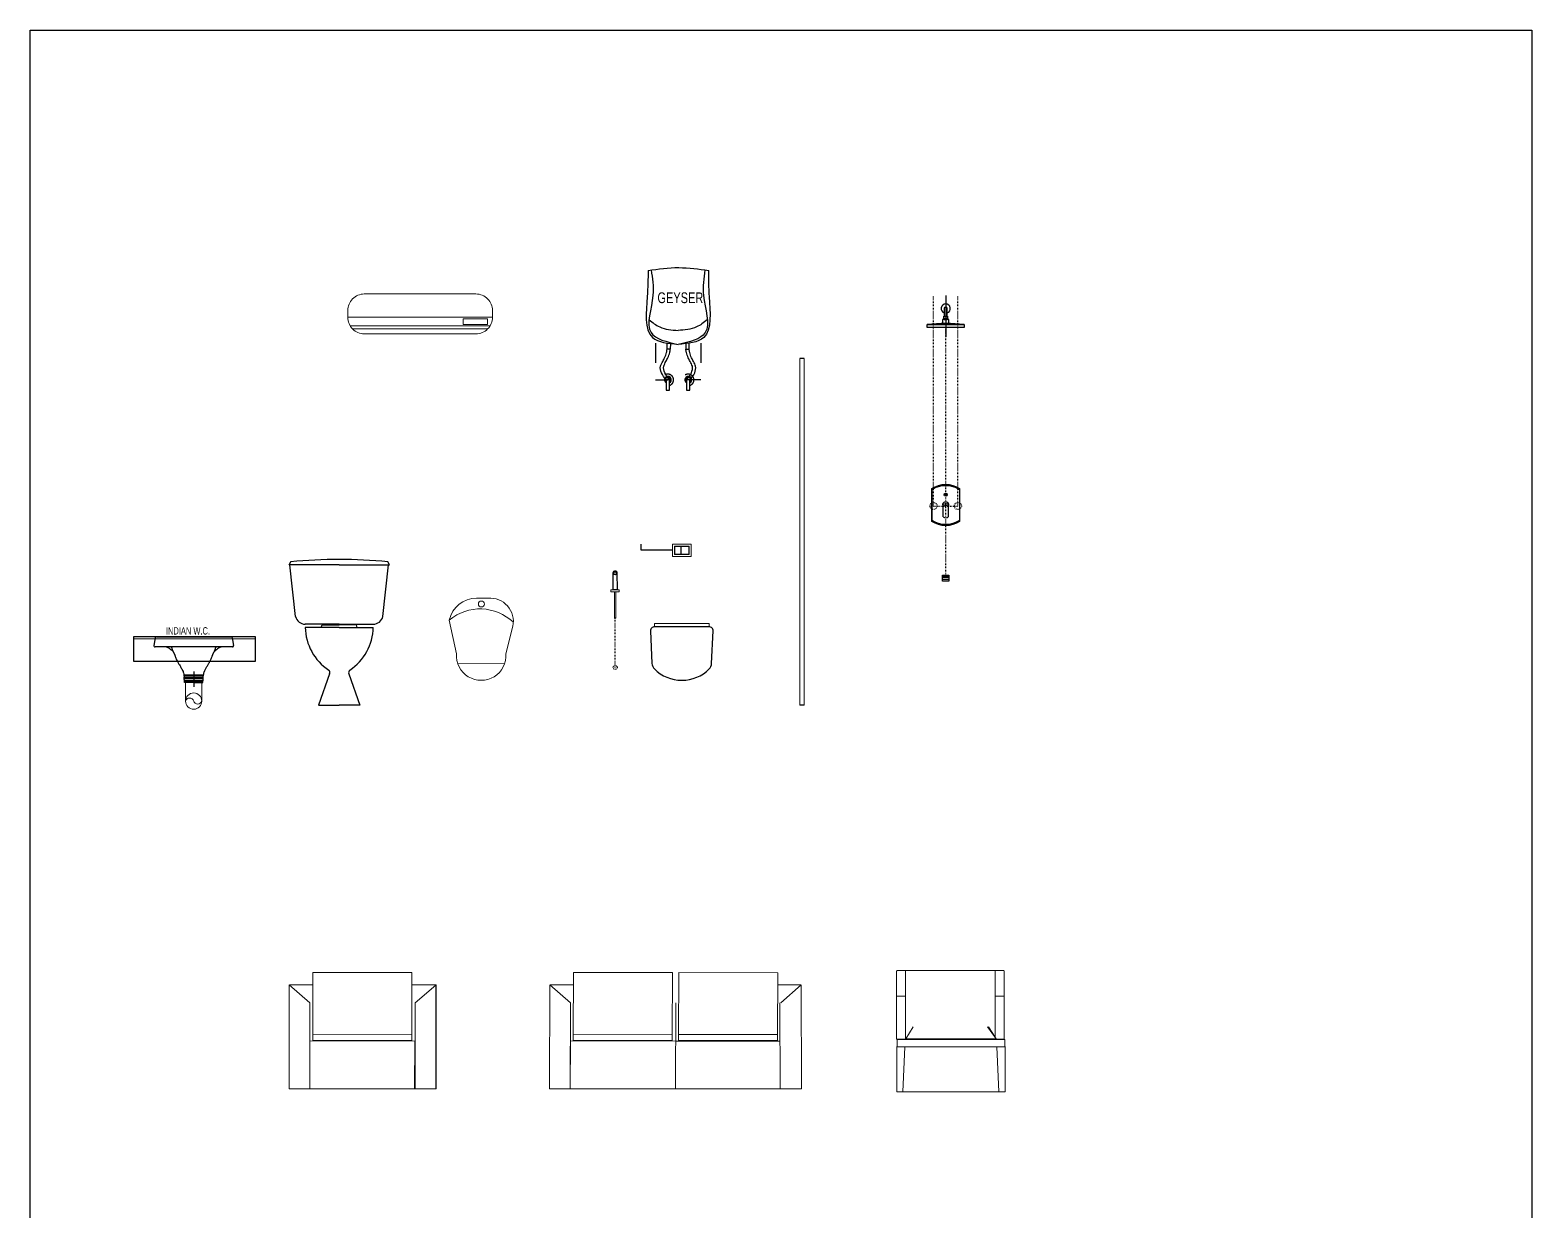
# Model space of a CAD drawing. Header units: millimetres. Extents: x -8500 to 104886, y -7800 to 56500.
# Drawn here: x 95641 to 104886, y 33325 to 40598 of the extents above; entities that cross this region are included whole.
import ezdxf

# ---------------------------------------------------------------- set-up
doc = ezdxf.new("R2010")
doc.units = ezdxf.units.MM
doc.header["$LTSCALE"] = 10
for name, pattern in [('( Hidden )', [0.375, 0.25, -0.125]), ('ACAD_ISO03W100', [30, 12, -18]), ('CENTER', [2, 1.25, -0.25, 0.25, -0.25])]:
    doc.linetypes.add(name, pattern=pattern)
doc.layers.add('A-FIXT-PLN', color=251, linetype='Continuous')
doc.layers.add('SH- EQUIPEMENT', color=7, linetype='Continuous')
for name, color, linetype, lineweight in [('ceneter line', 251, 'CENTER', 20), ('CIZGI', 4, 'Continuous', 20), ('cws', 5, 'Continuous', 5), ('Drawing', 7, 'Continuous', 35), ('Furniture', 162, 'Continuous', 18), ('KUTUPHANE', 4, 'Continuous', 30), ('SH - SWP', 10, 'Continuous', 25), ('SH-HWS', 10, 'Continuous', 9), ('SLIT', 1, 'Continuous', 5), ('T - TOILET FIXTURE', 58, 'Continuous', 0)]:
    doc.layers.add(name, color=color, linetype=linetype, lineweight=lineweight)
doc.styles.add('5', font='swisscl.ttf')

# ---------------------------------------------------------------- blocks, each defined once
blk = doc.blocks.new('PILLARPLUS 1')
at = {"layer": 'cws', "color": 1, "linetype": 'Continuous', "lineweight": 13}
for p, q in [((4710, 8307.2), (5600.8, 8307.2)), ((4724.3, 8255.2), (5586.5, 8255.2)), ((4739.7, 8235.3), (5571.1, 8235.3))]:
    blk.add_line(p, q, dxfattribs=at)
blk.add_lwpolyline([(4811.6, 8205.5), (5499.2, 8205.5, 0.414214), (5600.8, 8307.2), (5600.8, 8349.2, 0.414214), (5499.2, 8450.8), (4811.6, 8450.8, 0.414214), (4710, 8349.2), (4710, 8307.2, 0.414214)], format="xyb", close=True, dxfattribs=at)
blk.add_lwpolyline([(5571.1, 8262.4), (5420.3, 8262.4), (5420.3, 8298.8), (5571.1, 8298.8)], close=True, dxfattribs=at)
blk = doc.blocks.new('PILLARPLUS 2')
at = {"color": 1, "linetype": 'ACAD_ISO03W100', "lineweight": -3}
blk.add_lwpolyline([(6604.1, 8147.6), (6604.1, 7921.8), (6680.6, 7921.8)], dxfattribs=at)
at = {"color": 5, "linetype": 'ACAD_ISO03W100', "lineweight": -3}
blk.add_lwpolyline([(6883.1, 8147.6), (6883.1, 7921.8), (6806.6, 7921.8)], dxfattribs=at)
at = {"color": 250, "lineweight": -3, "ltscale": 0.6}
for points in [[(6670.7, 7858.9), (6690.3, 7858.8), (6690.4, 7921.7), (6670.9, 7921.8)], [(6796, 7858.9), (6815.6, 7858.8), (6815.7, 7921.7), (6796.2, 7921.8)]]:
    blk.add_lwpolyline(points, close=True, dxfattribs=at)
at = {"color": 1, "linetype": 'ACAD_ISO03W100', "lineweight": -3}
blk.add_arc((6680.6, 7921.8), 35.3, 285.95352, 253.83177, dxfattribs=at)
at = {"color": 5, "linetype": 'ACAD_ISO03W100', "lineweight": -3}
blk.add_arc((6805.9, 7921.8), 35.3, 285.95352, 253.83177, dxfattribs=at)
at = {"color": 250, "lineweight": -3}
for centre in [(6680.6, 7921.8), (6805.9, 7921.8)]:
    blk.add_arc(centre, 21.2, 297.35059, 242.4347, dxfattribs=at)
at = {"layer": 'A-FIXT-PLN', "color": 250, "elevation": 0}
for points in [[(6695.8, 8145.5), (6695.7, 8111.5), (6675.5, 8111.5), (6675.5, 8148.3)], [(6791.5, 8145.3), (6791.4, 8111.3), (6811.7, 8111.3), (6811.7, 8148.1)]]:
    blk.add_lwpolyline(points, dxfattribs=at)
at = {"layer": 'A-FIXT-PLN', "color": 250}
for points, knots in [([(6577.8, 8598.9), (6585.9, 8548.6), (6606, 8425), (6514.8, 8191.1), (6673.5, 8156.2), (6743.6, 8140.7)], [0, 0, 0, 0, 156.862771, 386.276232, 567.864463, 567.864463, 567.864463, 567.864463]), ([(6559, 8596.3), (6622, 8604.9), (6746.3, 8621.9), (6870.6, 8604.3), (6931.9, 8595.6)], [0, 0, 0, 0, 189.717089, 374.485995, 374.485995, 374.485995, 374.485995]), ([(6908.8, 8598.9), (6901.4, 8548.5), (6883.2, 8424.6), (6972.4, 8190.2), (6813.7, 8155.9), (6743.6, 8140.7)], [0, 0, 0, 0, 157.329292, 386.742752, 568.330984, 568.330984, 568.330984, 568.330984]), ([(6559, 8596.3), (6558.3, 8544.5), (6556.5, 8412.5), (6524.7, 8160.4), (6682, 8146.3), (6743.6, 8140.7)], [0, 0, 0, 0, 163.124955, 415.508236, 578.387105, 578.387105, 578.387105, 578.387105]), ([(6929.9, 8595.6), (6930.5, 8543.8), (6931.7, 8411.8), (6962.6, 8159.5), (6805.3, 8146), (6743.6, 8140.7)], [0, 0, 0, 0, 163.124955, 415.508236, 578.387105, 578.387105, 578.387105, 578.387105]), ([(6566, 8291.4), (6586.6, 8275.1), (6638.1, 8234.5), (6704.2, 8229.2), (6743.8, 8226)], [0, 0, 0, 0, 77.342066, 193.109138, 193.109138, 193.109138, 193.109138]), ([(6921.8, 8290.7), (6901.2, 8274.5), (6849.5, 8234.1), (6783.4, 8229.1), (6743.8, 8226)], [0, 0, 0, 0, 77.342066, 193.109138, 193.109138, 193.109138, 193.109138])]:
    blk.add_open_spline(points, degree=3, knots=knots, dxfattribs=at)
at = {"layer": 'SH- EQUIPEMENT', "color": 250, "ltscale": 0.6, "extrusion": (-6.45142e-08, 1.98436e-08, 1)}
for points in [[(6670.7, 7922), (6659.3, 7935.7, 0), (6639.3, 7959.7, 0), (6630.1, 8004.5, 0), (6648.2, 8033.3, 0), (6661.8, 8060.4, 0), (6672.7, 8085.8, 0), (6674.7, 8104.2, 0), (6675.5, 8111.5, 0)], [(6691, 7922), (6679.6, 7935.7, 0), (6659.6, 7959.7, 0), (6650.4, 8004.4, 0), (6668.5, 8033.3, 0), (6682.1, 8060.4, 0), (6693, 8085.7, 0), (6694.9, 8104.1, 0), (6695.7, 8111.5, 0)]]:
    blk.add_open_spline(points, degree=3, knots=[0, 0, 0, 0, 53.421963, 93.383748, 125.761416, 151.840811, 185.226261, 207.246581, 207.246581, 207.246581, 207.246581], dxfattribs=at)
at = {"layer": 'SH- EQUIPEMENT', "color": 250, "ltscale": 0.6, "extrusion": (-6.45881e-08, -1.96017e-08, -1)}
for points in [[(6795.4, 7921.8), (6806.9, 7935.5, 0), (6827, 7959.4, 0), (6836.4, 8004.1, 0), (6818.4, 8033, 0), (6804.9, 8060.2, 0), (6794.1, 8085.5, 0), (6792.2, 8104, 0), (6791.4, 8111.3, 0)], [(6815.7, 7921.7), (6827.2, 7935.4, 0), (6847.2, 7959.3, 0), (6856.6, 8004, 0), (6838.7, 8033, 0), (6825.1, 8060.1, 0), (6814.4, 8085.5, 0), (6812.4, 8103.9, 0), (6811.7, 8111.3, 0)]]:
    blk.add_open_spline(points, degree=3, knots=[0, 0, 0, 0, 53.421963, 93.383748, 125.761416, 151.840811, 185.226261, 207.246581, 207.246581, 207.246581, 207.246581], dxfattribs=at)
at = {"layer": 'SLIT', "color": 250, "linetype": 'Continuous', "lineweight": -3, "ltscale": 0.6}
for centre in [(6680.6, 7921.8), (6805.9, 7921.8)]:
    blk.add_arc(centre, 15.1, 310.09763, 229.68765, dxfattribs=at)
at = {"layer": 'A-FIXT-PLN', "color": 250, "insert": (6616.2, 8393.9), "char_height": 66.07, "width": 954.369, "attachment_point": 7, "rotation": 359.89264, "style": '5'}
blk.add_mtext('GEYSER', dxfattribs=at)
blk = doc.blocks.new('PILLARPLUS 3')
at = {"ltscale": 3}
h = blk.add_hatch(dxfattribs=at)
h.set_pattern_fill('ANSI31', color=250, scale=12.702079)
h.set_pattern_definition([(45, (-1366164.6216, -717903.7634), (-1.1227157323, 1.1227157323), [])])
h.paths.add_polyline_path([(8391, 6716.2), (8391, 6709.9), (8375.1, 6709.9), (8375.1, 6716.2)])
h.paths.add_polyline_path([(8391, 6709.9), (8391, 6716.2), (8406.8, 6716.2), (8406.8, 6709.9)])
at = {"color": 1, "linetype": 'ACAD_ISO03W100', "lineweight": -3, "ltscale": 0.03}
for q in [(8316, 8440.5), (8391.1, 7145)]:
    blk.add_line((8316, 7145), q, dxfattribs=at)
at = {"color": 250, "lineweight": -2, "ltscale": 2}
blk.add_line((8391, 8440.5), (8391, 8186.5), dxfattribs=at)
at = {"color": 5, "linetype": 'ACAD_ISO03W100', "lineweight": -3, "ltscale": 0.03}
for p, q in [((8465.9, 7145), (8465.9, 8440.5)), ((8391.1, 7145), (8465.9, 7145))]:
    blk.add_line(p, q, dxfattribs=at)
at = {"color": 204, "linetype": 'ACAD_ISO03W100', "lineweight": -3, "ltscale": 0.03}
blk.add_line((8391.1, 6719.4), (8391.1, 8243.7), dxfattribs=at)
at = {"color": 250, "ltscale": 3}
for p, q in [((8371.9, 6706.7), (8410, 6706.7)), ((8371.9, 6694), (8410, 6694))]:
    blk.add_line(p, q, dxfattribs=at)
at = {"color": 250, "lineweight": -2, "ltscale": 3}
for points in [[(8381.4, 8361.1), (8381.4, 8313.3), (8400.5, 8313.3), (8400.5, 8361.1, 1)], [(8305.2, 7049.7), (8305.2, 7252.9, -0.296296), (8476.7, 7252.9), (8476.7, 7049.7, -0.296296)], [(8306.8, 7055.3), (8306.8, 7247.3, -0.293295), (8475.1, 7247.3), (8475.1, 7055.3, -0.293295)]]:
    blk.add_lwpolyline(points, format="xyb", close=True, dxfattribs=at)
for points in [[(8505.3, 8243.7), (8276.6, 8243.7), (8276.6, 8262.7), (8505.3, 8262.7)], [(8402.1, 8300.6), (8379.9, 8300.6), (8379.9, 8313.3), (8402.1, 8313.3)], [(8400.5, 8300.6), (8381.4, 8300.6), (8381.4, 8294.3), (8400.5, 8294.3)]]:
    blk.add_lwpolyline(points, close=True, dxfattribs=at)
for points in [[(8410, 8268.9), (8410, 8294.3), (8371.9, 8294.3), (8371.9, 8268.9)], [(8375.1, 7078.2), (8375.1, 7078.2), (8375.1, 7154.5)], [(8406.8, 7154.5), (8406.8, 7078.2)]]:
    blk.add_lwpolyline(points, dxfattribs=at)
at = {"color": 250, "ltscale": 3}
for points in [[(8410, 6681.3), (8371.9, 6681.3), (8371.9, 6719.4), (8410, 6719.4)], [(8406.8, 6716.2), (8375.1, 6716.2), (8375.1, 6709.9), (8406.8, 6709.9)]]:
    blk.add_lwpolyline(points, close=True, dxfattribs=at)
at = {"color": 250, "lineweight": -2, "ltscale": 3}
for radius in [9.53, 7.94]:
    blk.add_circle((8391, 7214.8), radius, dxfattribs=at)
at = {"color": 1, "linetype": 'ACAD_ISO03W100', "lineweight": -3, "ltscale": 0.03}
blk.add_circle((8316, 7145), 21.6, dxfattribs=at)
at = {"color": 5, "linetype": 'ACAD_ISO03W100', "lineweight": -3, "ltscale": 0.03}
blk.add_circle((8465.9, 7145), 21.6, dxfattribs=at)
at = {"color": 250, "lineweight": -2, "ltscale": 3}
for centre, radius, start, end in [((8391, 8361.1), 28.6, 289.47122, 250.52878), ((8391, 7237), 1032, 83.64034, 96.35966), ((8391, 7151.3), 19.1, 326.44269, 213.55731), ((8391, 7116.3), 41.3, 67.38014, 112.61986), ((8391, 7116.3), 31.8, 60, 120), ((8391, 7094.9), 23, 226.39718, 313.60282)]:
    blk.add_arc(centre, radius, start, end, dxfattribs=at)
blk = doc.blocks.new('PILLARPLUS 4')
at = {"color": 7, "linetype": 'Continuous'}
for p, q in [((3531.9, 6339.4), (3540.7, 6339.4)), ((3540.7, 6339.4), (3761.6, 6339.4)), ((3761.6, 6339.4), (3982.4, 6339.4)), ((3982.4, 6339.4), (3991.2, 6339.4)), ((3532.3, 6277.5), (3523.5, 6277.5)), ((3761.6, 6277.5), (3532.3, 6277.5)), ((3990.8, 6277.5), (3761.6, 6277.5)), ((3999.6, 6277.5), (3990.8, 6277.5)), ((3822.2, 6103.2), (3700.9, 6103.2)), ((3821.5, 6097.5), (3701.7, 6097.5)), ((3820.2, 6085.9), (3703, 6085.9)), ((3819.6, 6080.2), (3703.5, 6080.2)), ((3818.6, 6069.3), (3704.5, 6069.3)), ((3818.2, 6063.7), (3704.9, 6063.7)), ((3761.6, 6058.2), (3705.3, 6058.2)), ((3761.6, 6058.2), (3817.8, 6058.2))]:
    blk.add_line(p, q, dxfattribs=at)
at = {"linetype": 'Continuous'}
for p, q in [((3698.5, 6116.6), (3698.5, 6116.7)), ((3824.6, 6116.6), (3824.6, 6116.7)), ((3702.2, 6093.1), (3702.2, 6093.1)), ((3820.9, 6093.1), (3820.9, 6093.1))]:
    blk.add_line(p, q, dxfattribs=at)
at = {"linetype": 'CENTER', "ltscale": 0.5}
blk.add_line((3761.6, 6126.5), (3761.6, 6031.2), dxfattribs=at)
blk.add_lwpolyline([(3391.6, 6188.9), (4141.6, 6188.9), (4141.6, 6338.9), (3391.6, 6338.9)], close=True)
at = {"color": 7, "linetype": 'Continuous', "flags": 128}
for points in [[(3524.1, 6332.9), (3522.5, 6323.9), (3519.7, 6308.5), (3515.7, 6286.8)], [(3999, 6332.9), (4000.6, 6323.9), (4003.4, 6308.5), (4007.4, 6286.8)], [(3626.5, 6272), (3626, 6273.2), (3625.4, 6274.2), (3624.6, 6275.2), (3623.6, 6276), (3622.6, 6276.7), (3621.4, 6277.1), (3620.2, 6277.4), (3619, 6277.5)], [(3626.5, 6272), (3628, 6267.5), (3629.9, 6261.6), (3631.7, 6256.8), (3633.2, 6252.8), (3634.4, 6249.6), (3635.5, 6247.2), (3636.3, 6245.3), (3637, 6243.8), (3637.8, 6242.1), (3638.5, 6240.5), (3639.2, 6239.2), (3639.8, 6238), (3640.4, 6236.9), (3640.8, 6236), (3641.5, 6234.7), (3642.1, 6233.7), (3642.5, 6232.9), (3642.9, 6232.1), (3643.2, 6231.4), (3643.5, 6230.8), (3643.7, 6230.1), (3643.9, 6229.6), (3644.2, 6229), (3644.5, 6228.2), (3644.8, 6227.2), (3645.3, 6225.9), (3645.9, 6224.3), (3646.7, 6222.3), (3648.3, 6218), (3650, 6213.5), (3651.9, 6208.8), (3654.1, 6203.7), (3656.5, 6198.3), (3659.2, 6192.4), (3661.3, 6188.2), (3663.6, 6183.7), (3666.3, 6178.8), (3668.4, 6174.9), (3670.8, 6170.8), (3673.7, 6165.9), (3677.5, 6159.7), (3679.9, 6155.7), (3682.5, 6151.3), (3685.3, 6146.7), (3688.2, 6141.8), (3691, 6136.7), (3693.6, 6131.4), (3696, 6125.4)], [(3827.1, 6125.4), (3829.4, 6131.1), (3831.8, 6136.1), (3834.3, 6140.7), (3836.8, 6144.9), (3839.1, 6148.8), (3841.2, 6152.3), (3843.3, 6155.8), (3845.1, 6158.7), (3846.9, 6161.7), (3848.9, 6165), (3851, 6168.6), (3853.3, 6172.5), (3855.7, 6176.7), (3858, 6180.9), (3859.9, 6184.4), (3861.2, 6187), (3862.1, 6188.8), (3863, 6190.5), (3864.1, 6192.8), (3865.4, 6195.6), (3866.9, 6198.9), (3869.5, 6204.8), (3871.7, 6210.1), (3873.5, 6214.6), (3875, 6218.4), (3876.1, 6221.4), (3877, 6223.8), (3877.7, 6225.6), (3878.2, 6227), (3878.6, 6228.1), (3879, 6229), (3879.2, 6229.6), (3879.3, 6230), (3879.4, 6230.2), (3879.6, 6230.6), (3879.8, 6231.1), (3880, 6231.7), (3880.3, 6232.3), (3880.6, 6232.9), (3881, 6233.6), (3881.4, 6234.3), (3881.8, 6235), (3882.1, 6235.7), (3882.6, 6236.5), (3883.1, 6237.6), (3883.7, 6238.7), (3884.4, 6240.1), (3884.7, 6240.7), (3885.1, 6241.5), (3885.7, 6242.8), (3886.5, 6244.7), (3887.7, 6247.3), (3888.8, 6250), (3890.1, 6253.3), (3891.7, 6257.3), (3893.4, 6262.1), (3895.3, 6267.8), (3896.6, 6272)], [(3904.1, 6277.5), (3902.9, 6277.4), (3901.7, 6277.1), (3900.5, 6276.7), (3899.5, 6276), (3898.5, 6275.2), (3897.7, 6274.2), (3897.1, 6273.2), (3896.6, 6272)], [(3696, 6125.4), (3696.4, 6124.4), (3697.3, 6121.3), (3698.5, 6116.7)], [(3698.5, 6116.6), (3699.9, 6109.3), (3701.2, 6101.3), (3702.2, 6093.1)], [(3820.9, 6093.1), (3821.9, 6101.3), (3823.2, 6109.3), (3824.6, 6116.6)], [(3824.6, 6116.7), (3825.8, 6121.3), (3826.4, 6123.3), (3826.7, 6124.4), (3827.1, 6125.4)], [(3705.3, 6058.2), (3704.5, 6069.6), (3703.5, 6081.1), (3702.2, 6093.1)], [(3817.8, 6058.2), (3819.1, 6075.3), (3820.9, 6093.1)]]:
    blk.add_lwpolyline(points, dxfattribs=at)
at = {"color": 7, "linetype": 'Continuous'}
for centre, radius, start, end in [((3531.9, 6331.5), 7.88, 90, 169.69552), ((3991.2, 6331.5), 7.88, 10.30448, 90), ((3523.5, 6285.4), 7.87, 169.69535, 270), ((3578.7, 6221.3), 56.2, 58.7706, 90), ((3515.4, 6116.9), 178.3, 48.10817, 58.7706), ((4007.7, 6116.9), 178.3, 121.2294, 131.89414), ((3944.4, 6221.3), 56.2, 90, 121.2294), ((3999.6, 6285.4), 7.88, 270, 10.30465)]:
    blk.add_arc(centre, radius, start, end, dxfattribs=at)
at = {"layer": 'ceneter line', "ltscale": 150}
for p, q in [((4141.6, 6338.9), (3391.6, 6338.9)), ((4141.6, 6326.9), (3391.6, 6326.9))]:
    blk.add_line(p, q, dxfattribs=at)
at = {"layer": 'SH - SWP', "linetype": 'Continuous', "lineweight": 0, "ltscale": 0.6}
for p, q in [((3711.6, 6058.2), (3711.6, 5943.9, 0)), ((3711.6, 6057.7), (3711.6, 5943.4, 0)), ((3811.6, 6058.2), (3811.6, 5943.9, 0)), ((3811.6, 6057.7), (3811.6, 5943.4, 0))]:
    blk.add_line(p, q, dxfattribs=at)
blk.add_circle((3761.6, 5943.4, 0), 50, dxfattribs=at)
for centre, start, end in [((3736.6, 5936, 0), 17.4617, 162.5383), ((3786.6, 5951.8, 0), 197.4617, 342.5383)]:
    blk.add_arc(centre, 26.2, start, end, dxfattribs=at)
at = {"layer": 'SH-HWS', "linetype": '( Hidden )', "lineweight": 0, "ltscale": 200}
blk.add_line((3391.6, 6338.9), (3391.6, 6188.9), dxfattribs=at)
at = {"layer": 'T - TOILET FIXTURE', "lineweight": 0, "insert": (3590.6, 6353, 0), "char_height": 45, "width": 650.053, "attachment_point": 7, "style": '5'}
blk.add_mtext('INDIAN W.C.', dxfattribs=at)
blk = doc.blocks.new('PILLARPLUS 5')
at = {"layer": 'KUTUPHANE', "color": 250, "lineweight": -3}
for p, q in [((4348.3, 6783.5), (4358.6, 6800.9)), ((4353.4, 6783.5), (4348.3, 6783.5)), ((4657.5, 6783.5), (4353.4, 6783.5)), ((4388.8, 6464), (4353.4, 6783.5)), ((4657.5, 6783.5), (4961.7, 6783.5)), ((4926.3, 6464), (4961.7, 6783.5)), ((4966.8, 6783.5), (4956.5, 6800.9)), ((4961.7, 6783.5), (4966.8, 6783.5)), ((4657.5, 6417.4), (4448.3, 6417.4)), ((4657.5, 6397.4), (4448.3, 6397.4)), ((4546.5, 6397.4), (4552.3, 6412.2)), ((4552.3, 6412.2), (4657.5, 6412.2)), ((4657.5, 6417.4), (4866.7, 6417.4)), ((4762.8, 6412.2), (4657.5, 6412.2)), ((4657.5, 6397.4), (4866.7, 6397.4)), ((4768.5, 6397.4), (4762.8, 6412.2)), ((4598.3, 6111.8), (4530, 5919.2)), ((4716.8, 6111.8), (4785, 5919.2)), ((4530, 5919.2), (4657.5, 5919.2)), ((4785, 5919.2), (4657.5, 5919.2))]:
    blk.add_line(p, q, dxfattribs=at)
for centre, radius, start, end in [((4657.5, 3802.7), 3013.1, 90, 95.69463), ((4657.5, 3802.7), 3013.1, 84.30537, 90), ((4448.3, 6478.7), 61.3, 193.85684, 270), ((4770.4, 6403.5), 322.2, 181.09583, 236.59515), ((4544.6, 6403.5), 322.2, 303.40485, 358.90417), ((4866.7, 6478.7), 61.3, 270, 346.14316), ((4577.8, 6119.1), 21.7, 340.48268, 45.47369), ((4737.2, 6119.1), 21.7, 134.52631, 199.51732)]:
    blk.add_arc(centre, radius, start, end, dxfattribs=at)
blk = doc.blocks.new('PILLARPLUS 6')
at = {"layer": 'Drawing', "color": 5, "linetype": 'Continuous', "lineweight": 13}
blk.add_line((5387.6, 6173.9), (5675.8, 6175), dxfattribs=at)
blk.add_lwpolyline([(5379.6, 6235.1), (5334.8, 6442.4, -0.351231), (5503.2, 6577.4), (5573.5, 6577.4, -0.500213), (5726.8, 6404.8), (5683.7, 6235.1)], format="xyb", dxfattribs=at)
blk.add_circle((5532.7, 6541.5), 18.3, dxfattribs=at)
for centre, radius, start, end in [((5524.5, 6215), 296.2, 46.16312, 129.8374), ((5531.5, 6223.7), 152.3, 175.71173, 4.28827)]:
    blk.add_arc(centre, radius, start, end, dxfattribs=at)
blk = doc.blocks.new('PILLARPLUS 7')
at = {"color": 5, "linetype": 'ACAD_ISO03W100', "ltscale": 0.03}
blk.add_line((6355.9, 6150.8), (6355.9, 6455.6), dxfattribs=at)
blk.add_lwpolyline([(6367.6, 6628.4), (6343.6, 6628.4), (6344.3, 6736.1, -0.412437), (6354.4, 6746.2), (6356, 6746.2, -0.415993), (6366.2, 6736)], format="xyb", close=True)
for radius in [9.99, 8.72]:
    blk.add_circle((6355.4, 6731), radius)
blk.add_circle((6355.9, 6150.8), 12.4, dxfattribs=at)
at = {"layer": 'Furniture'}
for p, q in [((6381.3, 6628.4), (6330.5, 6628.4)), ((6330.5, 6615.7), (6330.5, 6628.4)), ((6381.3, 6615.7), (6330.5, 6615.7)), ((6352.1, 6615.7), (6352.1, 6455.6)), ((6355.9, 6628.4), (6366.3, 6628.4)), ((6359.7, 6615.7), (6359.7, 6455.6)), ((6381.3, 6615.7), (6381.3, 6628.4)), ((6362.2, 6455.6), (6349.5, 6455.6))]:
    blk.add_line(p, q, dxfattribs=at)
blk = doc.blocks.new('PILLARPLUS 8')
at = {"color": 5}
blk.add_lwpolyline([(6709.3, 6872.5), (6516.6, 6872.5), (6516.6, 6910.6)], dxfattribs=at)
blk.add_lwpolyline([(6935.6, 6142.1, 0.185433), (6950.2, 6175.5), (6959.7, 6376.2, 0.414214), (6934.2, 6401.6), (6598.9, 6401.6, 0.414214), (6573.5, 6376.2), (6582.9, 6175.5, 0.185433), (6597.6, 6142.1)], format="xyb")
blk.add_arc((6766.6, 6309.4), 237.8, 224.71075, 315.28925)
at = {"layer": 'Furniture'}
for p, q in [((6934.2, 6420.7), (6598.9, 6420.7)), ((6598.9, 6420.7), (6598.9, 6401.6)), ((6934.2, 6420.7), (6934.2, 6401.6))]:
    blk.add_line(p, q, dxfattribs=at)
for points in [[(6823.7, 6834.4), (6709.3, 6834.4), (6709.3, 6910.6), (6823.7, 6910.6)], [(6811, 6847.1), (6722, 6847.1), (6722, 6897.9), (6811, 6897.9)], [(6759.8, 6896.6), (6723.4, 6896.6), (6723.4, 6848.4), (6759.8, 6848.4)], [(6809.6, 6896.6), (6762.2, 6896.6), (6762.2, 6848.4), (6809.6, 6848.4)]]:
    blk.add_lwpolyline(points, close=True, dxfattribs=at)
blk = doc.blocks.new('PILLARPLUS 9')
at = {"color": 4}
for p, q in [((7519.2, 8053.1), (7493.8, 8053.1)), ((7519.2, 5919.2), (7493.8, 5919.2))]:
    blk.add_line(p, q, dxfattribs=at)
at = {"layer": 'Furniture', "color": 4}
for p, q in [((7493.8, 5919.2), (7493.8, 8053.1)), ((7519.2, 5919.2), (7519.2, 8053.1))]:
    blk.add_line(p, q, dxfattribs=at)
blk = doc.blocks.new('PILLARPLUS 10')
at = {"layer": 'CIZGI'}
for p, q in [((4494.7, 3891.5), (4495.1, 4271.8)), ((4495.1, 4271.8), (5104.6, 4271.1)), ((5104.6, 4271.1), (5104.1, 3890.8)), ((4349.6, 4195.2), (4348.9, 3555.4)), ((4349.6, 4195.2), (4476.6, 4084.9)), ((4476.6, 4084.9), (4349.6, 4195.2)), ((4352.5, 4192.7), (4352.5, 4196.6)), ((4352.5, 4196.6), (4495, 4196.4)), ((5104.5, 4195.7), (5254.9, 4195.5)), ((5125.2, 4084.2), (5252.4, 4194.2)), ((5252.4, 4194.2), (5125.2, 4084.2)), ((5251.7, 3554.4), (5252.4, 4194.2)), ((5254.9, 4195.5), (5254.2, 3554.8)), ((4476.6, 4084.9), (4476, 3555.3)), ((5124.6, 3554.6), (5125.2, 4084.2)), ((4494.6, 3854.1), (4494.7, 3891.5)), ((5104.1, 3890.8), (4494.7, 3891.5)), ((5104.1, 3890.8), (5104.1, 3853.5)), ((4476.2, 3554.9), (4476.6, 3850.7)), ((4476.6, 3850.7), (5121.9, 3849.9)), ((5104.1, 3853.5), (4494.6, 3854.1)), ((5121.9, 3849.9), (5121.6, 3554.2)), ((5254.2, 3554.8), (4348.9, 3555.8))]:
    blk.add_line(p, q, dxfattribs=at)
blk = doc.blocks.new('PILLARPLUS 11')
at = {"layer": 'CIZGI'}
for p, q in [((6098.4, 3891.5), (6098.9, 4271.8)), ((6098.9, 4271.8), (6708.3, 4271.1)), ((6708.3, 4271.1), (6707.9, 3890.8)), ((6747, 3890.8), (6747.5, 4271.1)), ((6747.5, 4271.1), (7356.9, 4270.4)), ((7356.9, 4270.4), (7356.5, 3890.1)), ((5953.4, 4195.2), (5952.7, 3555.4)), ((5953.4, 4195.2), (6080.4, 4084.9)), ((6080.4, 4084.9), (5953.4, 4195.2)), ((5956.3, 4192.7), (5956.3, 4196.6)), ((5956.3, 4196.6), (6098.8, 4196.4)), ((7499.3, 4196.5), (7356.9, 4196.4)), ((7375.2, 4084.9), (7502.2, 4195.2)), ((7502.2, 4195.2), (7502.9, 3555.4)), ((6080.4, 4084.9), (6079.8, 3555.3)), ((6728.4, 3554.6), (6729, 4084.2)), ((7370.3, 4084.9), (7370.9, 3555.3)), ((6707.9, 3890.8), (6098.4, 3891.5)), ((6098.4, 3854.1), (6098.4, 3891.5)), ((6707.9, 3890.8), (6707.9, 3853.5)), ((7356.5, 3890.1), (6747, 3890.8)), ((6747, 3890.8), (6747, 3853.4)), ((7356.5, 3890.1), (7356.5, 3852.7)), ((6080, 3554.9), (6080.4, 3850.7)), ((6080.4, 3850.7), (6728.7, 3849.9)), ((6707.9, 3853.5), (6098.4, 3854.1)), ((6729, 3849.9), (7370.6, 3849.2)), ((7356.5, 3852.7), (6747, 3853.4)), ((5952.7, 3555.4), (7502.9, 3555.4))]:
    blk.add_line(p, q, dxfattribs=at)
blk = doc.blocks.new('PILLARPLUS 12')
at = {"layer": 'CIZGI'}
for p, q in [((8088.4, 4281.9), (8088.4, 4127.1)), ((8091.5, 4281.9), (8088.4, 4281.9)), ((8748.5, 4284.1), (8091.5, 4284.1)), ((8144.3, 4281.9), (8144.3, 4126.8)), ((8695.4, 4281.9), (8695.4, 4127.1)), ((8751.3, 4281.9), (8748.5, 4281.9)), ((8751.3, 4281.9), (8751.3, 4126.8)), ((8088.4, 4127.1), (8144.3, 4126.8)), ((8144.3, 4126.8), (8088.4, 4127.1)), ((8088.4, 4127.1), (8088.4, 3860.6)), ((8144.3, 4126.8), (8144.3, 3860.6)), ((8695.4, 4127.1), (8751.3, 4126.8)), ((8751.3, 4126.8), (8695.4, 4127.1)), ((8695.4, 4127.1), (8695.4, 3872.1)), ((8751.3, 4126.8), (8751.3, 3860.6)), ((8191.6, 3936.9), (8144.8, 3863.4)), ((8144.8, 3863.4), (8191.6, 3936.9)), ((8191.6, 3936.9), (8144.8, 3863.4)), ((8144.8, 3863.4), (8191.6, 3936.9)), ((8701.8, 3863.4), (8647.9, 3936.9)), ((8647.9, 3936.9), (8701.8, 3863.4)), ((8655.1, 3936.9), (8695.4, 3873.4)), ((8695.4, 3873.4), (8655.1, 3936.9)), ((8088.4, 3860.6), (8144.3, 3860.6)), ((8089.7, 3817), (8091.5, 3817)), ((8089.7, 3537.7), (8089.7, 3817)), ((8091.5, 3860.4), (8091.5, 3860.6)), ((8755.6, 3860.4), (8091.5, 3860.4)), ((8091.5, 3815.2), (8091.5, 3860.4)), ((8755.6, 3815.2), (8091.5, 3815.2)), ((8127.7, 3537.7), (8140.3, 3815.2)), ((8140.3, 3815.2), (8127.7, 3537.7)), ((8701.8, 3863.4), (8144.8, 3863.4)), ((8695.4, 3863.4), (8695.4, 3860.6)), ((8695.4, 3860.6), (8751.3, 3860.6)), ((8718, 3537.7), (8705.4, 3815.2)), ((8718, 3537.7), (8705.4, 3815.2)), ((8718, 3537.7), (8705.4, 3815.2)), ((8705.4, 3815.2), (8718, 3537.7)), ((8705.4, 3815.2), (8718, 3537.7)), ((8705.4, 3815.2), (8718, 3537.7)), ((8748.5, 3860.6), (8748.5, 3860.4)), ((8755.6, 3860.4), (8755.6, 3815.2)), ((8755.6, 3817), (8756.1, 3817)), ((8756.1, 3817), (8756.1, 3537.7)), ((8127.7, 3537.7), (8089.7, 3537.7)), ((8127.7, 3537.7), (8718, 3537.7)), ((8756.1, 3537.7), (8718, 3537.7))]:
    blk.add_line(p, q, dxfattribs=at)

msp = doc.modelspace()

# ---------------------------------------------------------------- linework, layer by layer
msp.add_lwpolyline([(95640.5, 40598.2), (104886.4, 40598.2), (104886.4, 25940), (95640.5, 25940)], close=True)

# ---------------------------------------------------------------- block references
for name in ['PILLARPLUS 2', 'PILLARPLUS 1', 'PILLARPLUS 3', 'PILLARPLUS 9', 'PILLARPLUS 8', 'PILLARPLUS 5', 'PILLARPLUS 7', 'PILLARPLUS 6', 'PILLARPLUS 4', 'PILLARPLUS 10', 'PILLARPLUS 11', 'PILLARPLUS 12']:
    msp.add_blockref(name, (92886.4, 30521.7))

doc.saveas('drawing.dxf')
